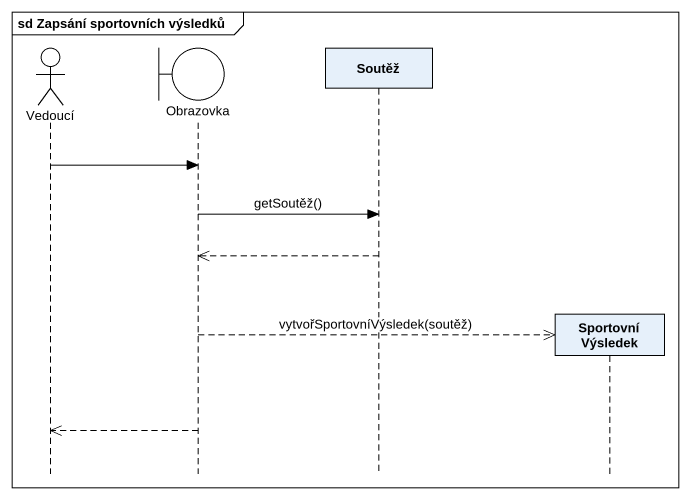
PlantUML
@startuml
mainframe sd Zapsání sportovních výsledků
hide footbox
actor Vedoucí
boundary Obrazovka
participant Soutěž
participant "Sportovní Výsledek" as Sportovní_Výsledek

Vedoucí -> Obrazovka
Obrazovka -> Soutěž : getSoutěž()
Soutěž -->> Obrazovka
Obrazovka -->> Sportovní_Výsledek ** : vytvořSportovníVýsledek(soutěž)
Obrazovka -->> Vedoucí
@enduml
